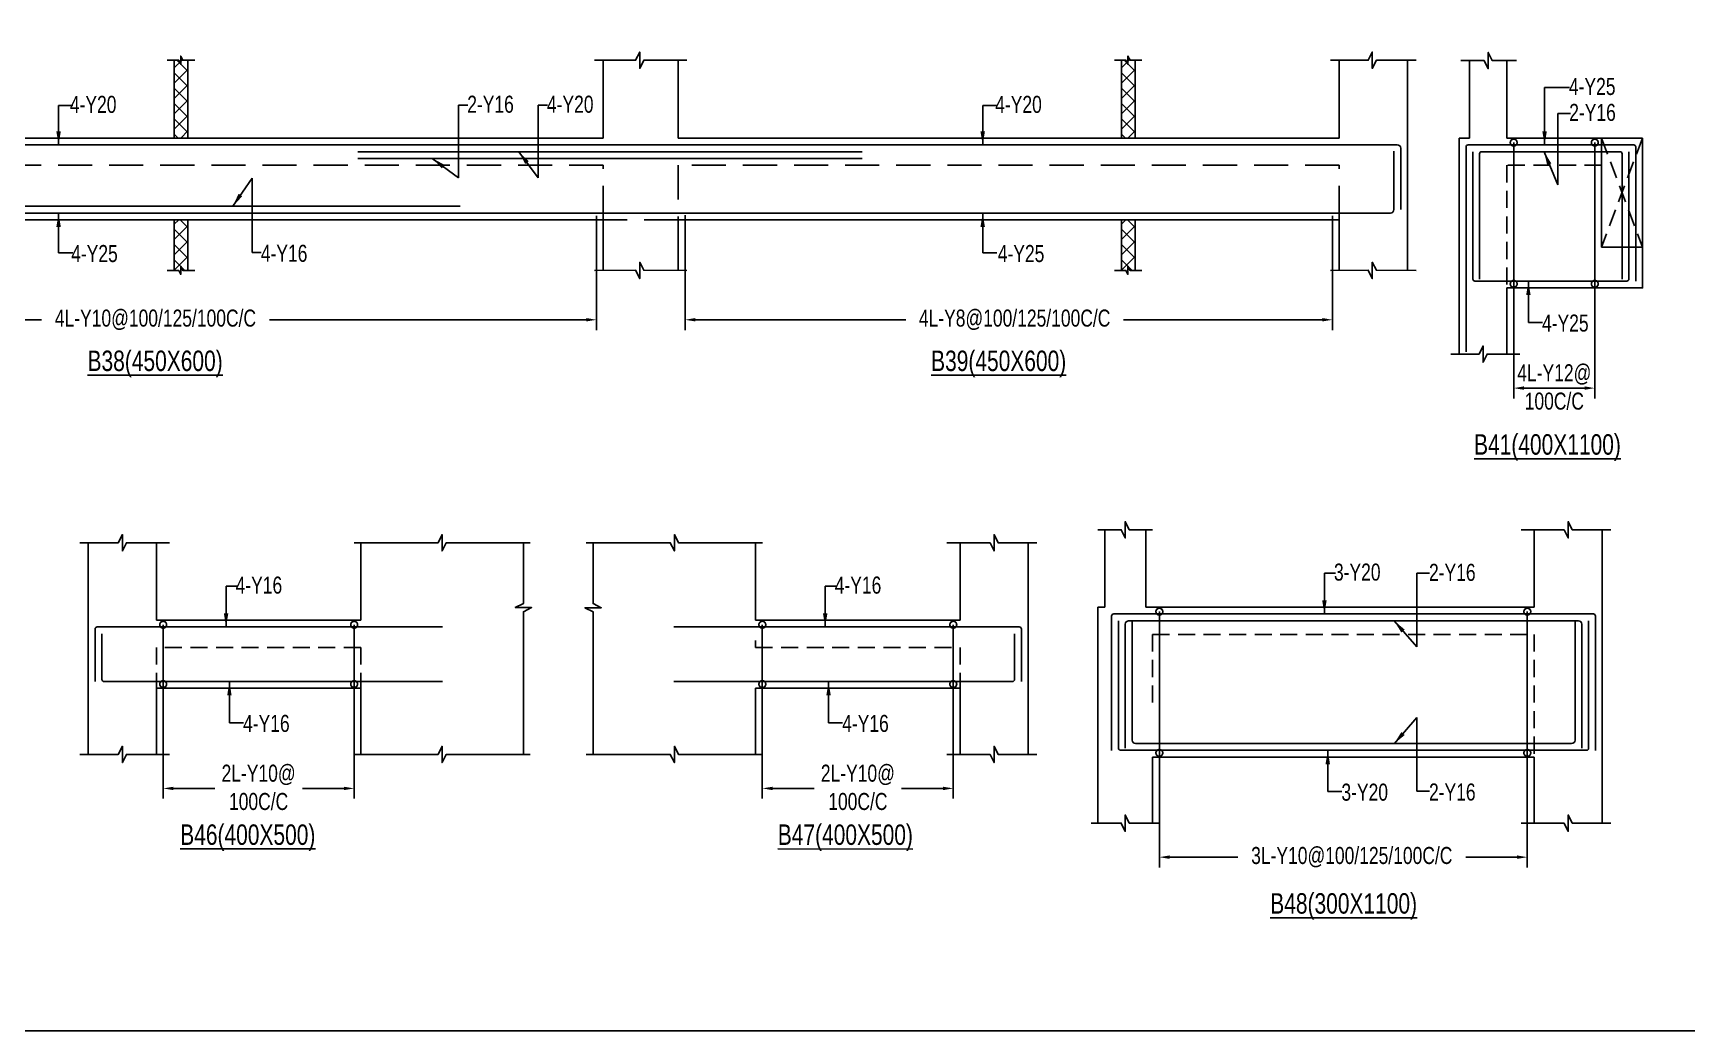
# Model space of a CAD drawing. Header units: millimetres. Extents: x 0 to 31744305, y -21599035 to 0.
# Drawn here: x 31664515 to 31676650, y -21150568 to -21143246 of the extents above; entities that cross this region are included whole.
import ezdxf

# ---------------------------------------------------------------- set-up
doc = ezdxf.new("R2010")
doc.units = ezdxf.units.MM
doc.header["$LTSCALE"] = 1000
doc.header["$MEASUREMENT"] = 0
doc.header["$PDMODE"] = 3
for name, pattern in [('CONTINOUS', [0]), ('CONTINU', [0]), ('HIDDEN', [0.375, 0.25, -0.125])]:
    doc.linetypes.add(name, pattern=pattern)
for name, color, linetype in [('-S-ARROW', 253, 'Continuous'), ('-S-MISC', 8, 'Continuous'), ('-S-STIRUP', 11, 'Continuous'), ('-STR-BEAM', 7, 'CONTINU'), ('-STR-COLUMN', 5, 'HIDDEN'), ('-STR-REINF', 3, 'Continuous'), ('-STR-RF-DIM', 8, 'CONTINOUS'), ('-STR-TEXT', 6, 'Continuous'), ('S-BEAM', 7, 'Continuous'), ('S-COL HATCH', 9, 'Continuous'), ('SEC TEXT', 9, 'Continuous'), ('SLAB LINE', 254, 'HIDDEN')]:
    doc.layers.add(name, color=color, linetype=linetype)
doc.styles.add('BEAM-LS', font='romans.shx', dxfattribs={"width": 0.8})
doc.styles.add('SOBHA', font='swisscl.ttf')
doc.styles.add('sobha.sed', font='swisscl.ttf')
doc.dimstyles.new('S-50', dxfattribs={"dimscale": 50, "dimtxt": 2.5, "dimasz": 2, "dimexe": 0.5, "dimexo": 0.25, "dimgap": 0.25, "dimtad": 0, "dimdec": 0, "dimrnd": 0.0005, "dimzin": 0, "dimdsep": 46, "dimtxsty": 'sobha.sed', "dimblk": 'OBLIQUE', "dimcen": 0.09, "dimclrd": 8, "dimclre": 8, "dimclrt": 6, "dimadec": 0, "dimazin": 0, "dimtfac": 1, "dimtdec": 0, "dimtofl": 0, "dimtmove": 2, "dimatfit": 3, "dimfxl": 0.18, "dimtolj": 1, "dimtzin": 0, "dimlwd": -1, "dimlwe": -1, "dimarcsym": 0})
doc.dimstyles.new('S-DIM50', dxfattribs={"dimscale": 50, "dimtxt": 2.5, "dimasz": 1.5, "dimexe": 1.5, "dimexo": 1, "dimgap": 0.5, "dimtad": 0, "dimdec": 0, "dimzin": 0, "dimdsep": 46, "dimtxsty": 'SOBHA', "dimcen": 0.09, "dimclrd": 256, "dimclre": 256, "dimclrt": 6, "dimadec": 5, "dimazin": 0, "dimtfac": 1, "dimtdec": 0, "dimtofl": 0, "dimtmove": 0, "dimatfit": 3, "dimfxl": 0.18, "dimtolj": 1, "dimtzin": 0, "dimlwd": -1, "dimlwe": -1, "dimarcsym": 0})
doc.dimstyles.new('STIRUP', dxfattribs={"dimscale": 50, "dimtxt": 2.5, "dimasz": 2.2, "dimexe": 0, "dimexo": 0, "dimgap": 0.5, "dimtad": 0, "dimdec": 0, "dimzin": 0, "dimdsep": 46, "dimtxsty": 'BEAM-LS', "dimblk": 'DOTSMALL', "dimcen": 0.09, "dimclrd": 256, "dimclre": 256, "dimclrt": 256, "dimadec": 5, "dimazin": 0, "dimtfac": 1, "dimtdec": 0, "dimtofl": 0, "dimtmove": 0, "dimatfit": 3, "dimldrblk": 'DOTSMALL', "dimfxl": 0, "dimfxlon": 1, "dimtolj": 1, "dimtzin": 0, "dimlwd": -1, "dimlwe": -1, "dimarcsym": 0})

# ---------------------------------------------------------------- blocks, each defined once
blk = doc.blocks.new('*D33')
at = {"layer": '-STR-RF-DIM', "transparency": 16777216}
for p, q in [((31675379, -21145029), (31675379, -21145926)), ((31675974, -21145086), (31675974, -21145926)), ((31675454, -21145851), (31675899, -21145851))]:
    blk.add_line(p, q, dxfattribs=at)
for points in [[(31675454, -21145838), (31675454, -21145863), (31675379, -21145851)], [(31675899, -21145838), (31675899, -21145863), (31675974, -21145851)]]:
    blk.add_solid(points, dxfattribs=at)
at = {"layer": 'Defpoints', "color": 0, "transparency": 16777216}
for p in [(31675379, -21145029, 178587), (31675974, -21145086, 178587), (31675974, -21145851)]:
    blk.add_point(p, dxfattribs=at)
at = {"layer": '-STR-RF-DIM', "color": 6, "transparency": 16777216, "char_height": 125, "attachment_point": 5, "style": 'SOBHA'}
for s, insert in [('\\A1;4L-Y12@', (31675677, -21145751)), ('\\A1;100C/C', (31675677, -21145947))]:
    blk.add_mtext(s, dxfattribs=dict(at, insert=insert))
blk = doc.blocks.new('_DotSmall')
at = {"color": 0, "linetype": 'ByBlock', "const_width": 0.5}
blk.add_lwpolyline([(-0.0625, 0, 1), (0.0625, 0, 1)], format="xyb", close=True, dxfattribs=at)
blk = doc.blocks.new('*D34')
at = {"layer": '-S-STIRUP', "ltscale": 100, "transparency": 16777216}
blk.add_line((31675379, -21145086), (31675379, -21144049), dxfattribs=at)
at = {"layer": 'Defpoints', "color": 0, "linetype": 'CONTINU', "ltscale": 100, "transparency": 16777216}
for p in [(31675379, -21144049), (31675379, -21144049), (31675379, -21145086)]:
    blk.add_point(p, dxfattribs=at)
at = {"layer": '-S-STIRUP', "linetype": 'CONTINU', "ltscale": 100, "transparency": 16777216, "xscale": 100, "yscale": 100, "zscale": 100}
for p, rotation in [((31675379, -21144049), 90), ((31675379, -21145086), 270)]:
    blk.add_blockref('_DotSmall', p, dxfattribs=dict(at, rotation=rotation))
blk = doc.blocks.new('*D35')
at = {"layer": '-S-STIRUP', "ltscale": 100, "transparency": 16777216}
blk.add_line((31675974, -21145086), (31675974, -21144049), dxfattribs=at)
at = {"layer": 'Defpoints', "color": 0, "linetype": 'CONTINU', "ltscale": 100, "transparency": 16777216}
for p in [(31675974, -21144049), (31675974, -21144049), (31675974, -21145086)]:
    blk.add_point(p, dxfattribs=at)
at = {"layer": '-S-STIRUP', "linetype": 'CONTINU', "ltscale": 100, "transparency": 16777216, "xscale": 100, "yscale": 100, "zscale": 100}
for p, rotation in [((31675974, -21144049), 90), ((31675974, -21145086), 270)]:
    blk.add_blockref('_DotSmall', p, dxfattribs=dict(at, rotation=rotation))
blk = doc.blocks.new('*D48')
at = {"layer": '-STR-RF-DIM', "transparency": 16777216}
for p, q in [((31665470, -21147967), (31665470, -21148863)), ((31666871, -21148023), (31666871, -21148863)), ((31665545, -21148788), (31665850, -21148788)), ((31666796, -21148788), (31666491, -21148788))]:
    blk.add_line(p, q, dxfattribs=at)
for points in [[(31665545, -21148776), (31665545, -21148801), (31665470, -21148788)], [(31666796, -21148776), (31666796, -21148801), (31666871, -21148788)]]:
    blk.add_solid(points, dxfattribs=at)
at = {"layer": 'Defpoints', "color": 0, "transparency": 16777216}
for p in [(31665470, -21147967, 178587), (31666871, -21148023, 178587), (31666871, -21148788)]:
    blk.add_point(p, dxfattribs=at)
at = {"layer": '-STR-RF-DIM', "color": 6, "transparency": 16777216, "char_height": 125, "attachment_point": 5, "style": 'SOBHA'}
for s, insert in [('\\A1;2L-Y10@', (31666170, -21148689)), ('\\A1;100C/C', (31666170, -21148885))]:
    blk.add_mtext(s, dxfattribs=dict(at, insert=insert))
blk = doc.blocks.new('*D49')
at = {"layer": '-S-STIRUP', "ltscale": 100, "transparency": 16777216}
blk.add_line((31665470, -21148023), (31665470, -21147587), dxfattribs=at)
at = {"layer": 'Defpoints', "color": 0, "linetype": 'CONTINU', "ltscale": 100, "transparency": 16777216}
for p in [(31665470, -21147587), (31665470, -21147587), (31665470, -21148023)]:
    blk.add_point(p, dxfattribs=at)
at = {"layer": '-S-STIRUP', "linetype": 'CONTINU', "ltscale": 100, "transparency": 16777216, "xscale": 100, "yscale": 100, "zscale": 100}
for p, rotation in [((31665470, -21147587), 90), ((31665470, -21148023), 270)]:
    blk.add_blockref('_DotSmall', p, dxfattribs=dict(at, rotation=rotation))
blk = doc.blocks.new('_OBLIQUE')
at = {"color": 0, "linetype": 'ByBlock'}
blk.add_line((-0.5, -0.5), (0.5, 0.5), dxfattribs=at)
blk = doc.blocks.new('*D50')
at = {"layer": '-S-STIRUP', "ltscale": 100, "transparency": 16777216}
blk.add_line((31666871, -21148023), (31666871, -21147587), dxfattribs=at)
at = {"layer": 'Defpoints', "color": 0, "linetype": 'CONTINU', "ltscale": 100, "transparency": 16777216}
for p in [(31666871, -21147587), (31666871, -21147587), (31666871, -21148023)]:
    blk.add_point(p, dxfattribs=at)
at = {"layer": '-S-STIRUP', "linetype": 'CONTINU', "ltscale": 100, "transparency": 16777216, "xscale": 100, "yscale": 100, "zscale": 100}
for p, rotation in [((31666871, -21147587), 90), ((31666871, -21148023), 270)]:
    blk.add_blockref('_DotSmall', p, dxfattribs=dict(at, rotation=rotation))
blk = doc.blocks.new('*D51')
at = {"layer": '-STR-RF-DIM', "transparency": 16777216}
for p, q in [((31671267, -21147967), (31671267, -21148863)), ((31669866, -21148023), (31669866, -21148863)), ((31669941, -21148788), (31670246, -21148788)), ((31671192, -21148788), (31670887, -21148788))]:
    blk.add_line(p, q, dxfattribs=at)
for points in [[(31669941, -21148776), (31669941, -21148801), (31669866, -21148788)], [(31671192, -21148776), (31671192, -21148801), (31671267, -21148788)]]:
    blk.add_solid(points, dxfattribs=at)
at = {"layer": 'Defpoints', "color": 0, "transparency": 16777216}
for p in [(31671267, -21147967, 178587), (31669866, -21148023, 178587), (31669866, -21148788)]:
    blk.add_point(p, dxfattribs=at)
at = {"layer": '-STR-RF-DIM', "color": 6, "transparency": 16777216, "char_height": 125, "attachment_point": 5, "style": 'SOBHA'}
for s, insert in [('\\A1;2L-Y10@', (31670567, -21148689)), ('\\A1;100C/C', (31670567, -21148885))]:
    blk.add_mtext(s, dxfattribs=dict(at, insert=insert))
blk = doc.blocks.new('*D52')
at = {"layer": '-S-STIRUP', "ltscale": 100, "transparency": 16777216}
blk.add_line((31671267, -21148023), (31671267, -21147587), dxfattribs=at)
at = {"layer": 'Defpoints', "color": 0, "linetype": 'CONTINU', "ltscale": 100, "transparency": 16777216}
for p in [(31671267, -21147587), (31671267, -21147587), (31671267, -21148023)]:
    blk.add_point(p, dxfattribs=at)
at = {"layer": '-S-STIRUP', "linetype": 'CONTINU', "ltscale": 100, "transparency": 16777216, "xscale": 100, "yscale": 100, "zscale": 100}
for p, rotation in [((31671267, -21147587), 90), ((31671267, -21148023), 270)]:
    blk.add_blockref('_DotSmall', p, dxfattribs=dict(at, rotation=rotation))
blk = doc.blocks.new('*D53')
at = {"layer": '-S-STIRUP', "ltscale": 100, "transparency": 16777216}
blk.add_line((31669866, -21148023), (31669866, -21147587), dxfattribs=at)
at = {"layer": 'Defpoints', "color": 0, "linetype": 'CONTINU', "ltscale": 100, "transparency": 16777216}
for p in [(31669866, -21147587), (31669866, -21147587), (31669866, -21148023)]:
    blk.add_point(p, dxfattribs=at)
at = {"layer": '-S-STIRUP', "linetype": 'CONTINU', "ltscale": 100, "transparency": 16777216, "xscale": 100, "yscale": 100, "zscale": 100}
for p, rotation in [((31669866, -21147587), 90), ((31669866, -21148023), 270)]:
    blk.add_blockref('_DotSmall', p, dxfattribs=dict(at, rotation=rotation))
blk = doc.blocks.new('*D54')
at = {"layer": '-STR-RF-DIM', "transparency": 16777216}
for p, q in [((31675479, -21148471), (31675479, -21149368)), ((31672779, -21148528), (31672779, -21149368)), ((31672854, -21149293), (31673355, -21149293)), ((31675404, -21149293), (31675027, -21149293))]:
    blk.add_line(p, q, dxfattribs=at)
for points in [[(31672854, -21149280), (31672854, -21149305), (31672779, -21149293)], [(31675404, -21149280), (31675404, -21149305), (31675479, -21149293)]]:
    blk.add_solid(points, dxfattribs=at)
at = {"layer": 'Defpoints', "color": 0, "transparency": 16777216}
for p in [(31675479, -21148471, 178587), (31672779, -21148528, 178587), (31672779, -21149293)]:
    blk.add_point(p, dxfattribs=at)
at = {"layer": '-STR-RF-DIM', "color": 6, "transparency": 16777216, "insert": (31674191, -21149293), "char_height": 125, "attachment_point": 5, "style": 'SOBHA'}
blk.add_mtext('\\A1;3L-Y10@100/125/100C/C', dxfattribs=at)
blk = doc.blocks.new('*D55')
at = {"layer": '-S-STIRUP', "ltscale": 100, "transparency": 16777216}
blk.add_line((31675479, -21148528), (31675479, -21147491), dxfattribs=at)
at = {"layer": 'Defpoints', "color": 0, "linetype": 'CONTINU', "ltscale": 100, "transparency": 16777216}
for p in [(31675479, -21147491), (31675479, -21147491), (31675479, -21148528)]:
    blk.add_point(p, dxfattribs=at)
at = {"layer": '-S-STIRUP', "linetype": 'CONTINU', "ltscale": 100, "transparency": 16777216, "xscale": 100, "yscale": 100, "zscale": 100}
for p, rotation in [((31675479, -21147491), 90), ((31675479, -21148528), 270)]:
    blk.add_blockref('_DotSmall', p, dxfattribs=dict(at, rotation=rotation))
blk = doc.blocks.new('*D56')
at = {"layer": '-S-STIRUP', "ltscale": 100, "transparency": 16777216}
blk.add_line((31672779, -21148528), (31672779, -21147491), dxfattribs=at)
at = {"layer": 'Defpoints', "color": 0, "linetype": 'CONTINU', "ltscale": 100, "transparency": 16777216}
for p in [(31672779, -21147491), (31672779, -21147491), (31672779, -21148528)]:
    blk.add_point(p, dxfattribs=at)
at = {"layer": '-S-STIRUP', "linetype": 'CONTINU', "ltscale": 100, "transparency": 16777216, "xscale": 100, "yscale": 100, "zscale": 100}
for p, rotation in [((31672779, -21147491), 90), ((31672779, -21148528), 270)]:
    blk.add_blockref('_DotSmall', p, dxfattribs=dict(at, rotation=rotation))
blk = doc.blocks.new('*D618')
at = {"layer": '-STR-RF-DIM', "transparency": 16777216}
for p, q in [((31743834, -21128975), (31743834, -21129817)), ((31750283, -21128978), (31750283, -21129817)), ((31743909, -21129742), (31746210, -21129742)), ((31750208, -21129742), (31747883, -21129742))]:
    blk.add_line(p, q, dxfattribs=at)
for points in [[(31743909, -21129729), (31743909, -21129754), (31743834, -21129742)], [(31750208, -21129729), (31750208, -21129754), (31750283, -21129742)]]:
    blk.add_solid(points, dxfattribs=at)
at = {"layer": 'Defpoints', "color": 0, "transparency": 16777216}
for p in [(31743834, -21128975, 0), (31750283, -21128978, 0), (31750283, -21129742)]:
    blk.add_point(p, dxfattribs=at)
at = {"layer": '-STR-RF-DIM', "color": 6, "transparency": 16777216, "insert": (31747047, -21129742), "char_height": 125, "attachment_point": 5, "style": 'SOBHA'}
blk.add_mtext('\\A1;4L-Y10@100/125/100C/C', dxfattribs=at)
blk = doc.blocks.new('*D619')
at = {"layer": '-STR-RF-DIM', "transparency": 16777216}
for p, q in [((31750933, -21128975), (31750933, -21129817)), ((31755683, -21128978), (31755683, -21129817)), ((31751008, -21129742), (31752553, -21129742)), ((31755608, -21129742), (31754149, -21129742))]:
    blk.add_line(p, q, dxfattribs=at)
for points in [[(31751008, -21129729), (31751008, -21129754), (31750933, -21129742)], [(31755608, -21129729), (31755608, -21129754), (31755683, -21129742)]]:
    blk.add_solid(points, dxfattribs=at)
at = {"layer": 'Defpoints', "color": 0, "transparency": 16777216}
for p in [(31750933, -21128975, 0), (31755683, -21128978, 0), (31755683, -21129742)]:
    blk.add_point(p, dxfattribs=at)
at = {"layer": '-STR-RF-DIM', "color": 6, "transparency": 16777216, "insert": (31753351, -21129742), "char_height": 125, "attachment_point": 5, "style": 'SOBHA'}
blk.add_mtext('\\A1;4L-Y8@100/125/100C/C', dxfattribs=at)
blk = doc.blocks.new('bb')
at = {"layer": 'S-COL HATCH'}
h = blk.add_hatch(dxfattribs=at)
h.set_pattern_fill('ANSI37', color=252, scale=25)
h.set_pattern_definition([(45, (31666375.05, -21352255.004), (-56.1266, 56.1266), []), (135, (31666375.05, -21352255.004), (-56.1266, -56.1266), [])])
h.paths.add_polyline_path([(31747185.5, -21128408.4), (31747185.5, -21127837.5), (31747285.5, -21127837.5), (31747285.5, -21128408.4)])
h = blk.add_hatch(dxfattribs=at)
h.set_pattern_fill('ANSI37', color=252, scale=25)
h.set_pattern_definition([(45, (31673325.05, -21352255.004), (-56.1266, 56.1266), []), (135, (31673325.05, -21352255.004), (-56.1266, -56.1266), [])])
h.paths.add_polyline_path([(31754135.5, -21128408.4), (31754135.5, -21127837.5), (31754235.5, -21127837.5), (31754235.5, -21128408.4)])
h = blk.add_hatch(dxfattribs=at)
h.set_pattern_fill('ANSI37', color=252, scale=25)
h.set_pattern_definition([(45, (31666375.05, -21352055.004), (-56.1266, 56.1266), []), (135, (31666375.05, -21352055.004), (-56.1266, -56.1266), [])])
edge = h.paths.add_edge_path()
edge.add_line((31747185.5, -21128808.4), (31747185.5, -21129379.3))
edge.add_line((31747185.5, -21129379.3), (31747285.5, -21129379.3))
edge.add_line((31747285.5, -21129379.3), (31747285.5, -21129008.4))
edge.add_line((31747285.5, -21129008.4), (31747185.5, -21129008.4))
h = blk.add_hatch(dxfattribs=at)
h.set_pattern_fill('ANSI37', color=252, scale=25)
h.set_pattern_definition([(45, (31673325.05, -21352055.004), (-56.1266, 56.1266), []), (135, (31673325.05, -21352055.004), (-56.1266, -56.1266), [])])
h.paths.add_polyline_path([(31754135.5, -21129008.4), (31754135.5, -21129379.3), (31754235.5, -21129379.3), (31754235.5, -21129008.4)])
at = {"layer": '-S-MISC', "linetype": 'ByBlock', "ltscale": 1000, "elevation": 0}
for points in [[(31747133.9, -21127837.3), (31747218, -21127837.3), (31747232.9, -21127867.1), (31747232.9, -21127807), (31747247.8, -21127837.3), (31747335.5, -21127837.3)], [(31750945.3, -21127837.5), (31750630.1, -21127837.9), (31750600.3, -21127897.6), (31750600.3, -21127777.4), (31750570.4, -21127837.9), (31750268.4, -21127837.5)], [(31754083.9, -21127837.3), (31754168, -21127837.3), (31754182.9, -21127867.1), (31754182.9, -21127807), (31754197.8, -21127837.3), (31754285.5, -21127837.3)], [(31756296.2, -21127837.5), (31756005.2, -21127837.9), (31755975.3, -21127897.6), (31755975.3, -21127777.4), (31755945.4, -21127837.9), (31755668.4, -21127837.5)], [(31747133.9, -21129379.1), (31747218, -21129379.1), (31747232.9, -21129408.9), (31747232.9, -21129348.8), (31747247.8, -21129379.1), (31747335.5, -21129379.1)], [(31750945.3, -21129379.3), (31750630.1, -21129378.9), (31750600.3, -21129319.2), (31750600.3, -21129439.4), (31750570.4, -21129378.9), (31750268.4, -21129379.3)], [(31754083.9, -21129379.1), (31754168, -21129379.1), (31754182.9, -21129408.9), (31754182.9, -21129348.8), (31754197.8, -21129379.1), (31754285.5, -21129379.1)], [(31756296.2, -21129379.3), (31756005.2, -21129378.9), (31755975.3, -21129319.2), (31755975.3, -21129439.4), (31755945.4, -21129378.9), (31755668.4, -21129379.3)]]:
    blk.add_lwpolyline(points, dxfattribs=at)
at = {"layer": '-STR-BEAM'}
for p, q in [((31743783.6, -21128408.4, 0), (31750332.8, -21128408.4, 0)), ((31750882.8, -21128408.4, 0), (31755732.8, -21128408.4, 0)), ((31750332.8, -21129008.4, 0), (31743783.6, -21129008.4, 0)), ((31755732.8, -21129008.4, 0), (31750882.8, -21129008.4, 0))]:
    blk.add_line(p, q, dxfattribs=at)
at = {"layer": '-STR-COLUMN', "linetype": 'Continuous', "ltscale": 10}
for p, q in [((31747185.5, -21128408.4, 0), (31747185.5, -21127837.5, 0)), ((31747285.5, -21128408.4, 0), (31747285.5, -21127837.5, 0)), ((31750332.8, -21128408.4, 0), (31750332.8, -21127837.5, 0)), ((31750882.8, -21128408.4, 0), (31750882.8, -21127837.5, 0)), ((31754135.5, -21128408.4, 0), (31754135.5, -21127837.5, 0)), ((31754235.5, -21128408.4, 0), (31754235.5, -21127837.5, 0)), ((31755732.8, -21128408.4, 0), (31755732.8, -21127837.5, 0)), ((31756233.6, -21129379.2, 0), (31756233.6, -21127837.5, 0)), ((31747185.5, -21129008.4, 0), (31747185.5, -21129379.3, 0)), ((31747285.5, -21129008.4, 0), (31747285.5, -21129379.3, 0)), ((31750332.8, -21129008.4, 0), (31750332.8, -21129379.3, 0)), ((31750882.8, -21129008.4, 0), (31750882.8, -21129379.3, 0)), ((31754135.5, -21129008.4, 0), (31754135.5, -21129379.3, 0)), ((31754235.5, -21129008.4, 0), (31754235.5, -21129379.3, 0)), ((31755732.8, -21129008.4, 0), (31755732.8, -21129379.3, 0))]:
    blk.add_line(p, q, dxfattribs=at)
at = {"layer": '-STR-REINF', "ltscale": 10}
for p, q in [((31756158.8, -21128458.4, 0.1), (31696405.4, -21128458.4, 0)), ((31748532.8, -21128508.4, 0), (31752232.8, -21128508.4, 0)), ((31748532.8, -21128558.4, 0), (31752232.8, -21128558.4, 0)), ((31756133.8, -21128503.4, 0), (31756133.8, -21128933.4, 0)), ((31756183.8, -21128483.4, 0), (31756183.8, -21128933.4, 0)), ((31749282.4, -21128908.4, 0), (31744833.6, -21128908.4, 0)), ((31727032.8, -21128958.4, 0), (31756108.8, -21128958.4, 0))]:
    blk.add_line(p, q, dxfattribs=at)
for centre, start, end in [((31756158.8, -21128483.4, 0.1), 0, 90), ((31756108.8, -21128933.4, 0), 270, 0)]:
    blk.add_arc(centre, 25, start, end, dxfattribs=at)
at = {"layer": 'SLAB LINE', "color": 8, "linetype": 'HIDDEN'}
for p, q in [((31750332.8, -21128608.4, 0), (31743783.6, -21128608.4, 0)), ((31755732.8, -21128608.4, 0), (31750882.8, -21128608.4, 0)), ((31755732.8, -21129008.4, 0), (31755732.8, -21128608.4, 0))]:
    blk.add_line(p, q, dxfattribs=at)
at = {"layer": 'SLAB LINE', "color": 8, "linetype": 'HIDDEN', "elevation": 0}
blk.add_lwpolyline([(31750882.8, -21128608.4), (31750882.8, -21129008.4), (31750332.8, -21129008.4), (31750332.8, -21128608.4)], dxfattribs=at)
at = {"layer": '-STR-TEXT', "color": 6, "style": 'SOBHA'}
for s, p in [('4-Y20', (31746419.2, -21128223.7, 0)), ('2-Y16', (31749334.7, -21128222.5, 0)), ('4-Y20', (31749919.5, -21128222.5, 0)), ('4-Y20', (31753208.7, -21128223.7, 0)), ('4-Y25', (31746428.8, -21129318.2, 0)), ('4-Y16', (31747820.1, -21129316.4, 0)), ('4-Y25', (31753227.5, -21129318.2, 0))]:
    blk.add_text(s, height=125, dxfattribs=at).set_placement(p)
at = {"layer": 'SEC TEXT', "color": 4, "linetype": 'ByBlock', "style": 'sobha.sed'}
for s, p in [('%%UB38(450X600)', (31746548.8, -21130117.9, 0)), ('%%UB39(450X600)', (31752738.3, -21130117.9, 0))]:
    blk.add_text(s, height=150, rotation=359.98928, dxfattribs=at).set_placement(p)
at = {"layer": '-STR-RF-DIM'}
for base, p1, p2, text, picture, middle in [((31750282.8, -21129742, 0), (31743833.6, -21128974.8, 0), (31750282.8, -21128978.1, 0), '4L-Y10@100/125/100C/C', '*D618', (31747046.7, -21129742, 0)), ((31755682.8, -21129742, 0), (31750932.8, -21128974.8, 0), (31755682.8, -21128978.1, 0), '4L-Y8@100/125/100C/C', '*D619', (31753350.9, -21129742, 0))]:
    dim = blk.add_linear_dim(base=base, p1=p1, p2=p2, text=text, dimstyle='S-DIM50', override={"dimscale": 1, "dimtxt": 125, "dimasz": 75, "dimexe": 75, "dimexo": 0, "dimgap": 25, "dimsah": 1, "dimcen": 4.5, "dimfxl": 75}, dxfattribs=at)
    dim.commit()
    dim.dimension.update_dxf_attribs({"geometry": picture, "text_midpoint": middle, "dimtype": 128})
at = {"layer": '-S-ARROW'}
for points in [[(31746336.3, -21128458.4, 0), (31746336.3, -21128170, 0), (31746439.7, -21128168.6, 0)], [(31749078.5, -21128558.4, 0), (31749270.6, -21128699.5, 0), (31749270.6, -21128167.3, 0), (31749338.1, -21128167.3, 0)], [(31749713.1, -21128508.4, 0), (31749855.4, -21128699.5, 0), (31749855.4, -21128167.3, 0), (31749922.8, -21128167.3, 0)], [(31753116.8, -21128458.4, 0), (31753116.8, -21128170, 0), (31753220.2, -21128168.6, 0)], [(31747613.8, -21128908.5, 0), (31747756, -21128703.3, 0), (31747756, -21129248.6, 0), (31747823.4, -21129248.6, 0)], [(31746336.3, -21128961.1, 0), (31746336.3, -21129249.5, 0), (31746439.7, -21129250.8, 0)], [(31753116.8, -21128961.1, 0), (31753116.8, -21129249.5, 0), (31753220.2, -21129250.8, 0)]]:
    blk.add_leader(points, dimstyle='S-50', override={"dimgap": 0.1}, dxfattribs=at)

msp = doc.modelspace()

# ---------------------------------------------------------------- linework, layer by layer
at = {"layer": '-S-MISC', "linetype": 'ByBlock', "ltscale": 1000, "elevation": 0}
for points in [[(31674991.5, -21143447.8), (31675162, -21143447.8), (31675191.8, -21143507.5), (31675191.8, -21143387.3), (31675221.7, -21143447.8), (31675400.5, -21143447.8)], [(31674916.8, -21145600.6), (31675124.5, -21145600.6), (31675154.4, -21145540.9), (31675154.4, -21145661.1), (31675184.2, -21145600.6), (31675425.2, -21145600.6)], [(31672728.8, -21146890.1), (31672558.7, -21146890.1), (31672528.9, -21146830.4), (31672528.9, -21146950.6), (31672499, -21146890.1), (31672328.9, -21146890.1)], [(31676091.5, -21146890.1), (31675808.8, -21146890.1), (31675778.9, -21146830.4), (31675778.9, -21146950.6), (31675749.1, -21146890.1), (31675433, -21146890.1)], [(31664858, -21146985.5), (31665140.7, -21146985.5), (31665170.6, -21146925.9), (31665170.6, -21147046), (31665200.4, -21146985.5), (31665516.4, -21146985.5)], [(31666870.5, -21146985.5), (31667486.7, -21146985.5), (31667516.6, -21146925.9), (31667516.6, -21147046), (31667546.4, -21146985.5), (31668162.6, -21146985.8)], [(31668112.6, -21148538.3), (31668113.3, -21147491.8), (31668173, -21147461.9), (31668052.8, -21147461.9), (31668113.3, -21147432.1), (31668112.8, -21146985.5)], [(31668624.4, -21148538.3), (31668623.7, -21147492), (31668564, -21147462.2), (31668684.2, -21147462.2), (31668623.7, -21147432.3), (31668624.2, -21146985.5)], [(31669866.5, -21146985.5), (31669250.3, -21146985.5), (31669220.4, -21146925.9), (31669220.4, -21147046), (31669190.6, -21146985.5), (31668574.4, -21146985.8)], [(31671879, -21146985.5), (31671596.3, -21146985.5), (31671566.4, -21146925.9), (31671566.4, -21147046), (31671536.6, -21146985.5), (31671220.6, -21146985.5)], [(31664858, -21148538.3), (31665140.7, -21148538.3), (31665170.5, -21148478.7), (31665170.5, -21148598.8), (31665200.4, -21148538.3), (31665516.4, -21148538.3)], [(31666870.5, -21148538.3), (31667486.7, -21148538.3), (31667516.6, -21148478.7), (31667516.6, -21148598.8), (31667546.4, -21148538.3), (31668162.6, -21148538.6)], [(31669866.5, -21148538.3), (31669250.3, -21148538.3), (31669220.4, -21148478.7), (31669220.4, -21148598.8), (31669190.6, -21148538.3), (31668574.4, -21148538.6)], [(31671879, -21148538.3), (31671596.3, -21148538.3), (31671566.4, -21148478.7), (31671566.4, -21148598.8), (31671536.6, -21148538.3), (31671220.6, -21148538.3)], [(31672778.8, -21149042.9), (31672558.7, -21149042.9), (31672528.9, -21148983.2), (31672528.9, -21149103.4), (31672499, -21149042.9), (31672278.9, -21149042.9)], [(31676091.5, -21149042.9), (31675808.8, -21149042.9), (31675778.9, -21148983.2), (31675778.9, -21149103.4), (31675749.1, -21149042.9), (31675433.1, -21149042.9)]]:
    msp.add_lwpolyline(points, dxfattribs=at)
at = {"layer": '-STR-BEAM'}
for p, q in [((31675329.4, -21144016, 0), (31676024.3, -21144016, 0)), ((31675528.9, -21147458.3, 0), (31672678.9, -21147458.3, 0)), ((31665420.6, -21147553.7, 0), (31666920.5, -21147553.7, 0)), ((31671316.4, -21147553.7, 0), (31669816.5, -21147553.7, 0))]:
    msp.add_line(p, q, dxfattribs=at)
at = {"layer": '-STR-BEAM', "elevation": 0}
for points in [[(31679606.4, -21150567.8), (31644306.4, -21150567.8), (31644306.4, -21121867.8), (31679606.4, -21121867.8)], [(31676324.3, -21144016), (31676024.3, -21144016), (31676024.3, -21144816), (31676324.3, -21144816)]]:
    msp.add_lwpolyline(points, close=True, dxfattribs=at)
for points in [[(31676324.3, -21144816), (31676324.3, -21145116), (31675329.4, -21145116)], [(31666920.5, -21148053.7), (31665420.6, -21148053.7)], [(31669816.5, -21148053.7), (31671316.4, -21148053.7)], [(31672728.8, -21148558.3), (31675528.9, -21148558.3)]]:
    msp.add_lwpolyline(points, dxfattribs=at)
at = {"layer": '-STR-COLUMN', "linetype": 'Continuous', "ltscale": 10}
for p, q in [((31675329.4, -21144016, 0), (31675329.4, -21143447.8, 0)), ((31674979.3, -21144016, 0), (31674979.3, -21145600.6, 0)), ((31675329.4, -21145116, 0), (31675329.4, -21145600.6, 0)), ((31672378.9, -21147458.3, 0), (31672378.9, -21146890.1, 0)), ((31672678.9, -21147458.3, 0), (31672678.9, -21146890.1, 0)), ((31675528.9, -21147458.3, 0), (31675528.9, -21146890.1, 0)), ((31676029, -21146890.1, 0), (31676029, -21149042.9, 0)), ((31664920.5, -21146985.5, 0), (31664920.5, -21148538.3, 0)), ((31665420.6, -21147553.7, 0), (31665420.6, -21146985.5, 0)), ((31666920.5, -21147553.7, 0), (31666920.5, -21146985.5, 0)), ((31669816.5, -21147553.7, 0), (31669816.5, -21146985.5, 0)), ((31671316.4, -21147553.7, 0), (31671316.4, -21146985.5, 0)), ((31671816.5, -21146985.5, 0), (31671816.5, -21148538.3, 0)), ((31672328.9, -21149042.9, 0), (31672328.9, -21147458.3, 0)), ((31672378.9, -21147458.3, 0), (31672328.9, -21147458.3, 0)), ((31665420.6, -21148053.7, 0), (31665420.6, -21148538.3, 0)), ((31666920.5, -21148053.7, 0), (31666920.5, -21148538.3, 0)), ((31669816.5, -21148053.7, 0), (31669816.5, -21148538.3, 0)), ((31671316.4, -21148053.7, 0), (31671316.4, -21148538.3, 0)), ((31672728.8, -21148558.3, 0), (31672728.8, -21149042.9, 0)), ((31675528.9, -21148558.3, 0), (31675528.9, -21149042.9, 0))]:
    msp.add_line(p, q, dxfattribs=at)
at = {"layer": '-STR-COLUMN', "linetype": 'Continuous', "ltscale": 10, "elevation": 0}
msp.add_lwpolyline([(31675054.3, -21143447.8), (31675054.3, -21144016), (31674979.3, -21144016)], dxfattribs=at)
at = {"layer": '-STR-REINF', "ltscale": 10}
for p, q in [((31675029.3, -21144081, 0), (31675029.3, -21145584.6, 0)), ((31676259.3, -21144066, 0), (31675044.3, -21144066, 0)), ((31676274.3, -21144081, 0), (31676274.3, -21145066.6, 0)), ((31675079.3, -21144116, 0), (31675079.3, -21145051, 0)), ((31675129.3, -21144131, 0), (31675129.3, -21145051, 0)), ((31675144.3, -21144116, 0), (31676159.3, -21144116, 0)), ((31676174.3, -21144131, 0), (31676174.3, -21145051, 0)), ((31676224.3, -21144116, 0), (31676224.3, -21145051, 0)), ((31675094.3, -21145066, 0), (31676209.3, -21145066, 0)), ((31672443.9, -21147508.3, 0), (31675964, -21147508.3, 0)), ((31664970.5, -21147618.7, 0), (31664970.5, -21148004.4, 0)), ((31667520.5, -21147603.7, 0), (31664985.5, -21147603.7, 0)), ((31669216.5, -21147603.7, 0), (31671751.5, -21147603.7, 0)), ((31671766.5, -21147618.7, 0), (31671766.5, -21148004.4, 0)), ((31672428.9, -21147523.3, 0), (31672428.9, -21148508.9, 0)), ((31672478.9, -21147558.3, 0), (31672478.9, -21148493.3, 0)), ((31672528.9, -21147583.3, 0), (31672528.9, -21148493.3, 0)), ((31672553.9, -21147558.3, 0), (31675854, -21147558.3, 0)), ((31672578.9, -21147558.3, 0), (31672578.9, -21148433.3, 0)), ((31675829, -21147558.3, 0), (31675829, -21148433.3, 0)), ((31675879, -21147583.3, 0), (31675879, -21148493.3, 0)), ((31675929, -21147558.3, 0), (31675929, -21148493.3, 0)), ((31675979, -21147523.3, 0), (31675979, -21148508.9, 0)), ((31665020.5, -21147653.7, 0), (31665020.5, -21147988.7, 0)), ((31671716.5, -21147653.7, 0), (31671716.5, -21147988.7, 0)), ((31665035.5, -21148003.7, 0), (31667520.5, -21148003.7, 0)), ((31671701.5, -21148003.7, 0), (31669216.5, -21148003.7, 0)), ((31675804, -21148458.3, 0), (31672603.9, -21148458.3, 0)), ((31675914, -21148508.3, 0), (31672493.9, -21148508.3, 0))]:
    msp.add_line(p, q, dxfattribs=at)
for centre, radius, start, end in [((31675044.3, -21144081, 0), 15, 90, 180), ((31676259.3, -21144081, 0), 15, 0, 90), ((31676159.3, -21144131, 0.1), 15, 0, 90), ((31675094.3, -21145051, 0), 15, 180, 270), ((31676209.3, -21145051, 0), 15, 270, 0), ((31672443.9, -21147523.3, 0), 15, 90, 180), ((31675964, -21147523.3, 0), 15, 0, 90), ((31664985.5, -21147618.7, 0), 15, 90, 180), ((31671751.5, -21147618.7, 0), 15, 0, 90), ((31665035.5, -21147988.7, 0), 15, 180, 270), ((31671701.5, -21147988.7, 0), 15, 270, 0), ((31675804, -21148433.3, 0), 25, 270, 0), ((31672493.9, -21148493.3, 0), 15, 180, 270), ((31675914, -21148493.3, 0), 15, 270, 0)]:
    msp.add_arc(centre, radius, start, end, dxfattribs=at)
at = {"layer": '-STR-REINF', "ltscale": 10, "extrusion": (1.59157e-09, -2.56336e-08, 1)}
msp.add_arc((31675144.3, -21144131, 0.6), 15, 90, 180, dxfattribs=at)
at = {"layer": '-STR-REINF', "ltscale": 10, "extrusion": (-7.27448e-09, -2.56336e-08, 1)}
msp.add_arc((31672553.9, -21147583.3, 0.3), 25, 90, 180, dxfattribs=at)
at = {"layer": '-STR-REINF', "ltscale": 10, "extrusion": (-7.27448e-09, 0, 1)}
msp.add_arc((31675854, -21147583.3, -0.2), 25, 0, 90, dxfattribs=at)
at = {"layer": '-STR-REINF', "ltscale": 10, "extrusion": (-7.69687e-09, -2.56336e-08, 1)}
msp.add_arc((31672603.9, -21148433.3, 0.3), 25, 180, 270, dxfattribs=at)
at = {"layer": 'S-BEAM', "linetype": 'HIDDEN', "ltscale": 0.5}
for p, q in [((31676324.3, -21144016, 0), (31676024.3, -21144816, 0)), ((31676024.3, -21144016, 0), (31676324.3, -21144816, 0))]:
    msp.add_line(p, q, dxfattribs=at)
at = {"layer": 'SLAB LINE', "color": 8, "linetype": 'HIDDEN', "ltscale": 0.5}
for p, q in [((31675329.4, -21144216, 0), (31675329.4, -21145116, 0)), ((31676024.3, -21144216, 0), (31675329.4, -21144216, 0)), ((31676024.3, -21144216, 0), (31676024.3, -21144766, 0)), ((31669816.6, -21147753.7, 0), (31669816.6, -21147703.7, 0)), ((31672728.9, -21147658.3, 0), (31675528.9, -21147658.3, 0)), ((31672728.9, -21147658.3, 0), (31672728.9, -21148208.3, 0)), ((31675528.9, -21147658.3, 0), (31675528.9, -21148558.3, 0)), ((31666920.4, -21147753.7, 0), (31665420.6, -21147753.7, 0)), ((31665420.6, -21147753.7, 0), (31665420.6, -21148053.7, 0)), ((31666920.4, -21147753.7, 0), (31666920.4, -21148303.7, 0)), ((31669816.6, -21147753.7, 0), (31671316.4, -21147753.7, 0)), ((31671316.4, -21147753.7, 0), (31671316.4, -21148053.7, 0))]:
    msp.add_line(p, q, dxfattribs=at)

# ---------------------------------------------------------------- block references
at = {"color": 251}
msp.add_blockref('bb', (-81633.9, -15607.6, 0), dxfattribs=at)

# ---------------------------------------------------------------- texts
at = {"layer": '-STR-TEXT', "color": 6, "style": 'SOBHA'}
for s, p in [('4-Y25', (31675784.3, -21143699.9, 0)), ('2-Y16', (31675786.4, -21143890.1, 0)), ('4-Y25', (31675586.8, -21145436, 0)), ('3-Y20', (31674060.2, -21147263.4, 0)), ('2-Y16', (31674757.6, -21147265.2, 0)), ('4-Y16', (31666001.3, -21147358.9, 0)), ('4-Y16', (31670397.2, -21147358.9, 0)), ('4-Y16', (31666056, -21148373.7, 0)), ('4-Y16', (31670451.9, -21148373.7, 0)), ('3-Y20', (31674114.9, -21148878.3, 0)), ('2-Y16', (31674757.6, -21148877, 0))]:
    msp.add_text(s, height=125, dxfattribs=at).set_placement(p)
at = {"layer": 'SEC TEXT', "color": 4, "linetype": 'ByBlock', "style": 'sobha.sed'}
for s, rotation, p in [('%%UB41(400X1100)', 359.98928, (31675088.2, -21146339.2, 0)), ('%%UB46(400X500)', 359.98928, (31665595, -21149202.5, 0)), ('%%UB47(400X500)', 359.98928, (31669979.4, -21149202.7, 0)), ('%%UB48(300X1100)', 0.01072, (31673592.8, -21149707.2, 0))]:
    msp.add_text(s, height=150, rotation=rotation, dxfattribs=at).set_placement(p)

# ---------------------------------------------------------------- dimensions: what is measured, and where the dimension line sits
at = {"layer": '-S-STIRUP', "linetype": 'CONTINU', "ltscale": 100}
for base, p1, p2, picture, middle in [((31675379.2, -21144049, 178586.6), (31675379.2, -21145085.7, 178586.6), (31675379.2, -21144049, 178586.6), '*D34', (31675379.2, -21144567.3, 178586.6)), ((31675974.4, -21144049, 178586.6), (31675974.4, -21145085.7, 178586.6), (31675974.4, -21144049, 178586.6), '*D35', (31675974.4, -21144567.3, 178586.6)), ((31672778.8, -21147491.3, 178586.6), (31672778.8, -21148528, 178586.6), (31672778.8, -21147491.3, 178586.6), '*D56', (31672778.8, -21148009.6, 178586.6)), ((31675479.1, -21147491.3, 178586.6), (31675479.1, -21148528, 178586.6), (31675479.1, -21147491.3, 178586.6), '*D55', (31675479.1, -21148009.6, 178586.6)), ((31665470.4, -21147586.7, 178586.6), (31665470.4, -21148023.4, 178586.6), (31665470.4, -21147586.7, 178586.6), '*D49', (31665470.4, -21147805.1, 178586.6)), ((31666870.5, -21147586.7, 178586.6), (31666870.5, -21148023.4, 178586.6), (31666870.5, -21147586.7, 178586.6), '*D50', (31666870.5, -21147805.1, 178586.6)), ((31669866.5, -21147586.7, 178586.6), (31669866.5, -21148023.4, 178586.6), (31669866.5, -21147586.7, 178586.6), '*D53', (31669866.5, -21147805.1, 178586.6)), ((31671266.6, -21147586.7, 178586.6), (31671266.6, -21148023.4, 178586.6), (31671266.6, -21147586.7, 178586.6), '*D52', (31671266.6, -21147805.1, 178586.6))]:
    dim = msp.add_linear_dim(base=base, p1=p1, p2=p2, angle=90, text=' ', dimstyle='STIRUP', override={"dimasz": 2}, dxfattribs=at)
    dim.commit()
    dim.dimension.update_dxf_attribs({"geometry": picture, "text_midpoint": middle})
at = {"layer": '-STR-RF-DIM'}
for base, p1, p2, text, picture, middle in [((31675974.4, -21145850.6, 0), (31675379.2, -21145028.8, 178586.6), (31675974.4, -21145085.7, 178586.6), '4L-Y12@\\X100C/C', '*D33', (31675676.8, -21145850.6, 0)), ((31666870.5, -21148788.4, 0), (31665470.4, -21147966.5, 178586.6), (31666870.5, -21148023.4, 178586.6), '2L-Y10@\\X100C/C', '*D48', (31666170.5, -21148788.4, 0))]:
    dim = msp.add_linear_dim(base=base, p1=p1, p2=p2, text=text, dimstyle='S-DIM50', override={"dimscale": 1, "dimtxt": 125, "dimasz": 75, "dimexe": 75, "dimexo": 0, "dimgap": 25, "dimsah": 1, "dimcen": 4.5, "dimfxl": 75}, dxfattribs=at)
    dim.commit()
    dim.dimension.update_dxf_attribs({"geometry": picture, "text_midpoint": middle, "dimtype": 160})
for base, p1, p2, text, picture, middle in [((31669866.5, -21148788.4, 0), (31671266.6, -21147966.5, 178586.6), (31669866.5, -21148023.4, 178586.6), '2L-Y10@\\X100C/C', '*D51', (31670566.5, -21148788.4, 0)), ((31672778.8, -21149292.9, 0), (31675479.1, -21148471, 178586.6), (31672778.8, -21148528, 178586.6), '3L-Y10@100/125/100C/C', '*D54', (31674191.4, -21149292.9, 0))]:
    dim = msp.add_linear_dim(base=base, p1=p1, p2=p2, angle=180, text=text, dimstyle='S-DIM50', override={"dimscale": 1, "dimtxt": 125, "dimasz": 75, "dimexe": 75, "dimexo": 0, "dimgap": 25, "dimsah": 1, "dimcen": 4.5, "dimfxl": 75}, dxfattribs=at)
    dim.commit()
    dim.dimension.update_dxf_attribs({"geometry": picture, "text_midpoint": middle, "dimtype": 160})

# ---------------------------------------------------------------- leaders
at = {"layer": '-S-ARROW'}
for points, override in [([(31675605.6, -21144066, 0), (31675605.6, -21143644.8, 0), (31675789.5, -21143644.8, 0)], {"dimasz": 2, "dimgap": 0.1, "dimtad": 0}), ([(31675601.8, -21144116, 0), (31675701.8, -21144359.4, 0), (31675701.8, -21143834.9, 0), (31675794.8, -21143834.9, 0)], {"dimgap": 0.1}), ([(31675486.7, -21145068.7, 0), (31675486.7, -21145368.7, 0), (31675590.1, -21145368.7, 0)], {"dimasz": 2, "dimgap": 0.1, "dimtad": 0}), ([(31673990.2, -21147508.3, 0), (31673990.2, -21147208.3, 0), (31674072.6, -21147208.3, 0)], {"dimasz": 2, "dimgap": 0.1, "dimtad": 0}), ([(31674501.5, -21147558.3, 0), (31674668, -21147750.2, 0), (31674668, -21147210, 0), (31674761, -21147210, 0)], {"dimgap": 0.1}), ([(31665931.3, -21147603.7, 0), (31665931.3, -21147303.7, 0), (31666013.7, -21147303.7, 0)], {"dimasz": 2, "dimgap": 0.1, "dimtad": 0}), ([(31670327.2, -21147603.7, 0), (31670327.2, -21147303.7, 0), (31670409.6, -21147303.7, 0)], {"dimasz": 2, "dimgap": 0.1, "dimtad": 0}), ([(31665955.9, -21148006.4, 0), (31665955.9, -21148306.4, 0), (31666059.3, -21148306.4, 0)], {"dimasz": 2, "dimgap": 0.1, "dimtad": 0}), ([(31670351.8, -21148006.4, 0), (31670351.8, -21148306.4, 0), (31670455.2, -21148306.4, 0)], {"dimasz": 2, "dimgap": 0.1, "dimtad": 0}), ([(31674501.5, -21148461, 0), (31674668, -21148269, 0), (31674668, -21148809.3, 0), (31674761, -21148809.3, 0)], {"dimgap": 0.1}), ([(31674014.8, -21148511, 0), (31674014.8, -21148811, 0), (31674118.2, -21148811, 0)], {"dimasz": 2, "dimgap": 0.1, "dimtad": 0})]:
    msp.add_leader(points, dimstyle='S-50', override=override, dxfattribs=at)

doc.saveas('drawing.dxf')
